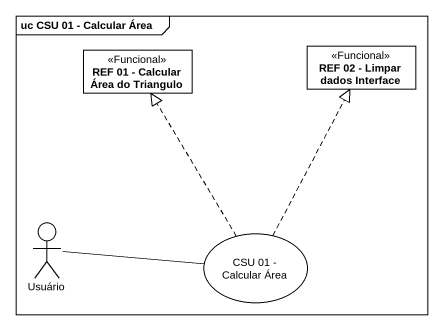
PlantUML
@startuml
mainframe uc CSU 01 - Calcular Área
allowmixing
hide circle
hide empty members
class "REF 01 - Calcular Área do Triangulo" as REF_01_Calcular_Área_do <<Funcional>>
class "REF 02 - Limpar dados Interface" as REF_02_Limpar_dados <<Funcional>>
actor Usuário
usecase "CSU 01 - Calcular Área" as CSU_01_Calcular_Área
Usuário -right- CSU_01_Calcular_Área
CSU_01_Calcular_Área .up.|> REF_01_Calcular_Área_do
CSU_01_Calcular_Área .up.|> REF_02_Limpar_dados
@enduml
